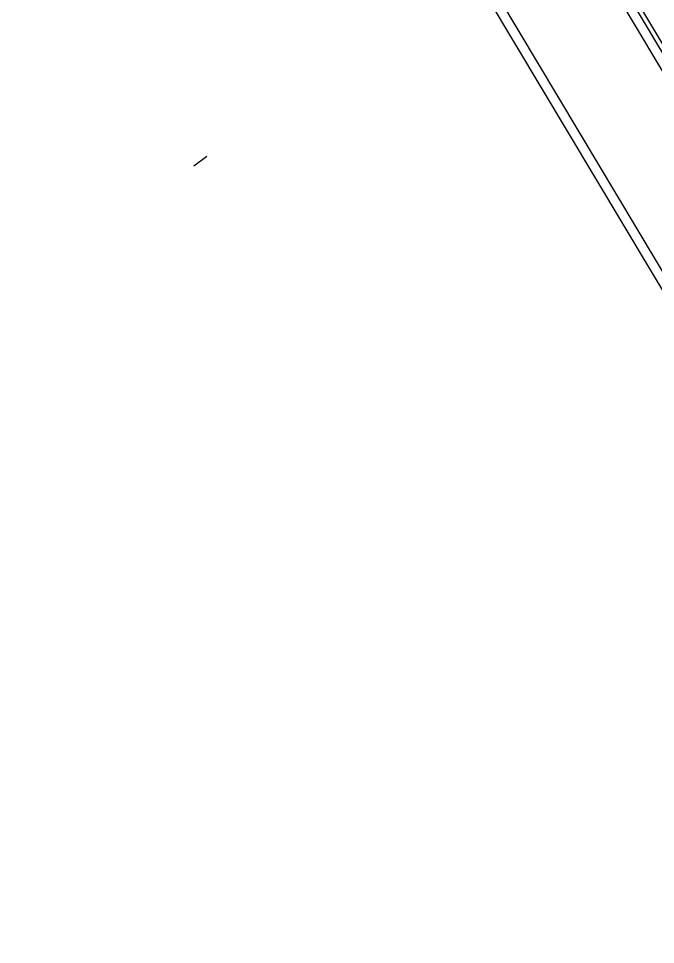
# Model space of a CAD drawing. Extents: x 0 to 478, y 0 to 494.
# Drawn here: x 222.46 to 242.23, y 322.33 to 351.07 of the extents above; entities that cross this region are included whole.
import ezdxf

# ---------------------------------------------------------------- set-up
doc = ezdxf.new("R2010")
doc.units = 0
doc.layers.get('0').update_dxf_attribs({"linetype": 'CONTINUOUS'})

msp = doc.modelspace()

# ---------------------------------------------------------------- linework, layer by layer
at = {"color": 253}
for p, q in [((356.21, 159.767), (212.003, 401.264)), ((356.154, 159.589), (211.946, 401.084)), ((355.858, 159.511), (211.707, 400.911)), ((353.028, 157.452), (208.821, 398.949)), ((353.325, 157.532), (209.119, 399.027)), ((227.903, 346.495), (228.309, 346.79))]:
    msp.add_line(p, q, dxfattribs=at)

doc.saveas('drawing.dxf')
